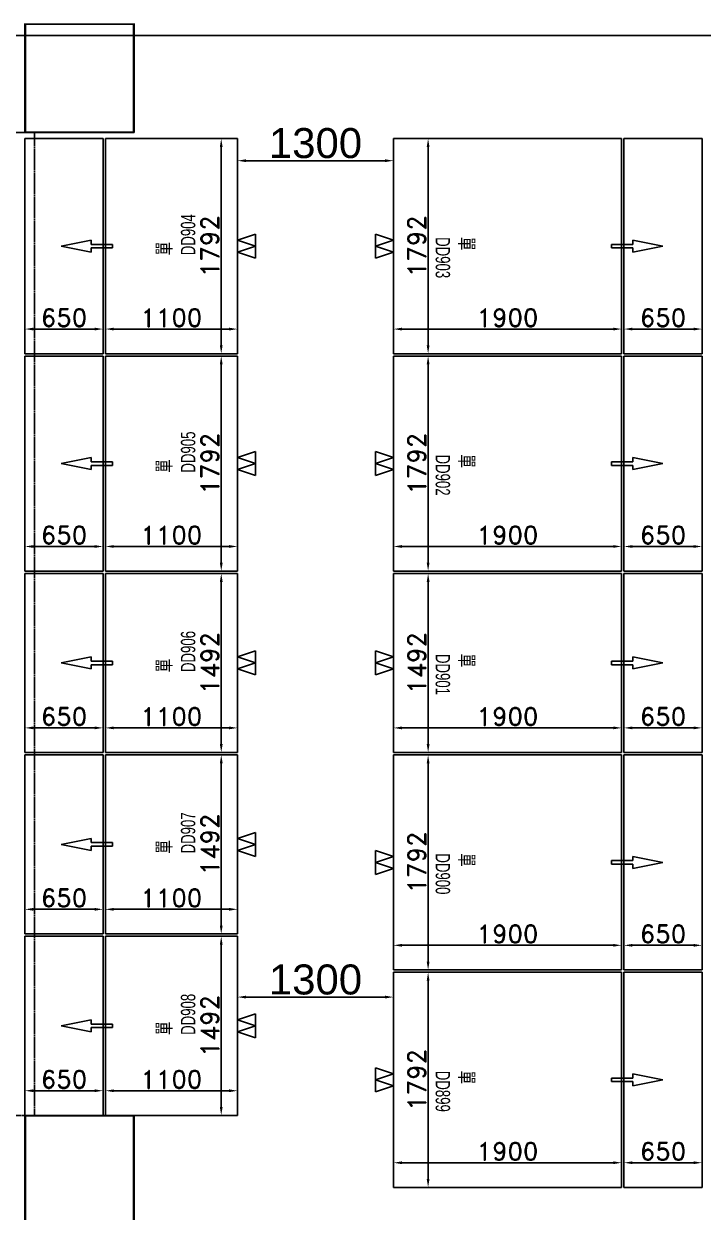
# Model space of a CAD drawing. Header units: millimetres. Extents: x 2191 to 43870, y 1353 to 35626.
# Drawn here: x 27307 to 32967, y 16373 to 26278 of the extents above; entities that cross this region are included whole.
import ezdxf

# ---------------------------------------------------------------- set-up
doc = ezdxf.new("R2010")
doc.units = ezdxf.units.MM
doc.linetypes.add('CENTER2', pattern=[28.575, 19.05, -3.175, 3.175, -3.175])
for name, color, linetype in [('archi', 8, 'Continuous'), ('中心線-1', 7, 'CENTER2'), ('動線', 6, 'Continuous'), ('單層倉', 5, 'Continuous'), ('文字', 7, 'Continuous'), ('標的物', 1, 'Continuous'), ('標示', 3, 'Continuous')]:
    doc.layers.add(name, color=color, linetype=linetype)
doc.styles.add('ROMAND', font='romand.shx', dxfattribs={"bigfont": 'chineset.shx'})
doc.styles.get("Standard").update_dxf_attribs({"font": 'arial.ttf'})
doc.styles.add('新細明體', font='PMingLiU.ttf', dxfattribs={"width": 0.7})

msp = doc.modelspace()

# ---------------------------------------------------------------- linework, layer by layer
at = {"layer": 'archi', "color": 7}
for p, q in [((27322.17754, 26275.79086, 3000), (28222.17754, 26275.79086, 3000)), ((27322.17754, 25375.79086, 3000), (27322.17754, 26275.79086, 3000)), ((28222.17754, 26275.79086, 3000), (28222.17754, 25375.79086, 3000)), ((28222.17754, 25375.79086, 3000), (27322.17754, 25375.79086, 3000)), ((27322.17754, 17175.79086, 3000), (28222.17754, 17175.79086, 3000)), ((27322.17754, 16275.79086, 3000), (27322.17754, 17175.79086, 3000)), ((28222.17754, 17175.79086, 3000), (28222.17754, 16275.79086, 3000))]:
    msp.add_line(p, q, dxfattribs=at)
at = {"layer": '中心線-1'}
for p, q in [((21807.17754, 25370.79086, 3000), (27397.17754, 25370.79086, 3000)), ((27397.17754, 25370.79086, 3000), (27397.17754, 17180.79086, 3000)), ((27397.17754, 17180.79086, 3000), (21807.17754, 17180.79086, 3000))]:
    msp.add_line(p, q, dxfattribs=at)
at = {"layer": '動線'}
msp.add_line((13627.17755, 26180.79086, 3000), (39363.6462, 26180.79086, 3000), dxfattribs=at)
at = {"layer": '動線', "lineweight": -3}
for p, q in [((27867.55844, 24474.79063), (27617.55844, 24424.79063)), ((27867.55844, 24439.79063), (27867.55844, 24474.79063)), ((29087.10415, 24474.79086), (29237.10415, 24524.79086)), ((29237.10415, 24424.79086), (29087.10415, 24474.79086)), ((29237.10415, 24524.79086), (29237.10415, 24424.79086)), ((30237.10415, 24424.79086, 3000), (30237.10415, 24524.79086, 3000)), ((30237.10415, 24524.79086, 3000), (30387.10415, 24474.79086, 3000)), ((30387.10415, 24474.79086, 3000), (30237.10415, 24424.79086, 3000)), ((32631.35787, 24424.79109, 3000), (32381.35787, 24474.79109, 3000)), ((32381.35787, 24474.79109, 3000), (32381.35787, 24439.79109, 3000)), ((27617.55844, 24424.79063), (27867.55844, 24374.79063)), ((28045.19472, 24439.79063), (27867.55844, 24439.79063)), ((27867.55844, 24409.79063), (28045.19472, 24409.79063)), ((27867.55844, 24374.79063), (27867.55844, 24409.79063)), ((28045.19472, 24409.79063), (28045.19472, 24439.79063)), ((29087.10415, 24374.79086), (29237.10415, 24424.79086)), ((29237.10415, 24324.79086), (29087.10415, 24374.79086)), ((29237.10415, 24424.79086), (29237.10415, 24324.79086)), ((30237.10415, 24324.79086, 3000), (30237.10415, 24424.79086, 3000)), ((30237.10415, 24424.79086, 3000), (30387.10415, 24374.79086, 3000)), ((30387.10415, 24374.79086, 3000), (30237.10415, 24324.79086, 3000)), ((32381.35787, 24439.79109, 3000), (32203.72159, 24439.79109, 3000)), ((32203.72159, 24439.79109, 3000), (32203.72159, 24409.79109, 3000)), ((32203.72159, 24409.79109, 3000), (32381.35787, 24409.79109, 3000)), ((32381.35787, 24374.79109, 3000), (32631.35787, 24424.79109, 3000)), ((32381.35787, 24409.79109, 3000), (32381.35787, 24374.79109, 3000)), ((29087.10415, 22662.79086), (29237.10415, 22712.79086)), ((29237.10415, 22712.79086), (29237.10415, 22612.79086)), ((30237.10415, 22612.79086, 3000), (30237.10415, 22712.79086, 3000)), ((30237.10415, 22712.79086, 3000), (30387.10415, 22662.79086, 3000)), ((27867.55844, 22662.79063), (27617.55844, 22612.79063)), ((27617.55844, 22612.79063), (27867.55844, 22562.79063)), ((27867.55844, 22627.79063), (27867.55844, 22662.79063)), ((28045.19472, 22627.79063), (27867.55844, 22627.79063)), ((27867.55844, 22597.79063), (28045.19472, 22597.79063)), ((27867.55844, 22562.79063), (27867.55844, 22597.79063)), ((28045.19472, 22597.79063), (28045.19472, 22627.79063)), ((29237.10415, 22612.79086), (29087.10415, 22662.79086)), ((29087.10415, 22562.79086), (29237.10415, 22612.79086)), ((29237.10415, 22612.79086), (29237.10415, 22512.79086)), ((30387.10415, 22662.79086, 3000), (30237.10415, 22612.79086, 3000)), ((30237.10415, 22512.79086, 3000), (30237.10415, 22612.79086, 3000)), ((30237.10415, 22612.79086, 3000), (30387.10415, 22562.79086, 3000)), ((32381.35787, 22627.79109, 3000), (32203.72159, 22627.79109, 3000)), ((32203.72159, 22627.79109, 3000), (32203.72159, 22597.79109, 3000)), ((32203.72159, 22597.79109, 3000), (32381.35787, 22597.79109, 3000)), ((32631.35787, 22612.79109, 3000), (32381.35787, 22662.79109, 3000)), ((32381.35787, 22662.79109, 3000), (32381.35787, 22627.79109, 3000)), ((32381.35787, 22562.79109, 3000), (32631.35787, 22612.79109, 3000)), ((32381.35787, 22597.79109, 3000), (32381.35787, 22562.79109, 3000)), ((29237.10415, 22512.79086), (29087.10415, 22562.79086)), ((30387.10415, 22562.79086, 3000), (30237.10415, 22512.79086, 3000)), ((27867.55844, 21000.79063), (27617.55844, 20950.79063)), ((27867.55844, 20965.79063), (27867.55844, 21000.79063)), ((29087.10415, 21000.79086), (29237.10415, 21050.79086)), ((29237.10415, 20950.79086), (29087.10415, 21000.79086)), ((29237.10415, 21050.79086), (29237.10415, 20950.79086)), ((30237.10415, 20950.79086), (30237.10415, 21050.79086)), ((30237.10415, 21050.79086), (30387.10415, 21000.79086)), ((30387.10415, 21000.79086), (30237.10415, 20950.79086)), ((32631.35787, 20950.79109), (32381.35787, 21000.79109)), ((32381.35787, 21000.79109), (32381.35787, 20965.79109)), ((27617.55844, 20950.79063), (27867.55844, 20900.79063)), ((28045.19472, 20965.79063), (27867.55844, 20965.79063)), ((27867.55844, 20935.79063), (28045.19472, 20935.79063)), ((27867.55844, 20900.79063), (27867.55844, 20935.79063)), ((28045.19472, 20935.79063), (28045.19472, 20965.79063)), ((29087.10415, 20900.79086), (29237.10415, 20950.79086)), ((29237.10415, 20850.79086), (29087.10415, 20900.79086)), ((29237.10415, 20950.79086), (29237.10415, 20850.79086)), ((30237.10415, 20850.79086), (30237.10415, 20950.79086)), ((30237.10415, 20950.79086), (30387.10415, 20900.79086)), ((30387.10415, 20900.79086), (30237.10415, 20850.79086)), ((32381.35787, 20965.79109), (32203.72159, 20965.79109)), ((32203.72159, 20965.79109), (32203.72159, 20935.79109)), ((32203.72159, 20935.79109), (32381.35787, 20935.79109)), ((32381.35787, 20900.79109), (32631.35787, 20950.79109)), ((32381.35787, 20935.79109), (32381.35787, 20900.79109)), ((29087.10415, 19488.79086), (29237.10415, 19538.79086)), ((29237.10415, 19538.79086), (29237.10415, 19438.79086)), ((27867.55844, 19488.79063), (27617.55844, 19438.79063)), ((27617.55844, 19438.79063), (27867.55844, 19388.79063)), ((27867.55844, 19453.79063), (27867.55844, 19488.79063)), ((28045.19472, 19453.79063), (27867.55844, 19453.79063)), ((27867.55844, 19423.79063), (28045.19472, 19423.79063)), ((27867.55844, 19388.79063), (27867.55844, 19423.79063)), ((28045.19472, 19423.79063), (28045.19472, 19453.79063)), ((29237.10415, 19438.79086), (29087.10415, 19488.79086)), ((29087.10415, 19388.79086), (29237.10415, 19438.79086)), ((29237.10415, 19438.79086), (29237.10415, 19338.79086)), ((29237.10415, 19338.79086), (29087.10415, 19388.79086)), ((30237.10415, 19288.79086), (30237.10415, 19388.79086)), ((30237.10415, 19388.79086), (30387.10415, 19338.79086)), ((30387.10415, 19338.79086), (30237.10415, 19288.79086)), ((32631.35787, 19288.79109), (32381.35787, 19338.79109)), ((32381.35787, 19338.79109), (32381.35787, 19303.79109)), ((30237.10415, 19188.79086), (30237.10415, 19288.79086)), ((30237.10415, 19288.79086), (30387.10415, 19238.79086)), ((30387.10415, 19238.79086), (30237.10415, 19188.79086)), ((32381.35787, 19303.79109), (32203.72159, 19303.79109)), ((32203.72159, 19303.79109), (32203.72159, 19273.79109)), ((32203.72159, 19273.79109), (32381.35787, 19273.79109)), ((32381.35787, 19238.79109), (32631.35787, 19288.79109)), ((32381.35787, 19273.79109), (32381.35787, 19238.79109)), ((27867.55844, 17976.79063), (27617.55844, 17926.79063)), ((27867.55844, 17941.79063), (27867.55844, 17976.79063)), ((28045.19472, 17941.79063), (27867.55844, 17941.79063)), ((28045.19472, 17911.79063), (28045.19472, 17941.79063)), ((29087.10415, 17976.79086), (29237.10415, 18026.79086)), ((29237.10415, 17926.79086), (29087.10415, 17976.79086)), ((29237.10415, 18026.79086), (29237.10415, 17926.79086)), ((27617.55844, 17926.79063), (27867.55844, 17876.79063)), ((27867.55844, 17911.79063), (28045.19472, 17911.79063)), ((27867.55844, 17876.79063), (27867.55844, 17911.79063)), ((29087.10415, 17876.79086), (29237.10415, 17926.79086)), ((29237.10415, 17826.79086), (29087.10415, 17876.79086)), ((29237.10415, 17926.79086), (29237.10415, 17826.79086)), ((30237.10415, 17476.79086), (30237.10415, 17576.79086)), ((30237.10415, 17576.79086), (30387.10415, 17526.79086)), ((30387.10415, 17526.79086), (30237.10415, 17476.79086)), ((30237.10415, 17376.79086), (30237.10415, 17476.79086)), ((30237.10415, 17476.79086), (30387.10415, 17426.79086)), ((32381.35787, 17491.79109), (32203.72159, 17491.79109)), ((32203.72159, 17491.79109), (32203.72159, 17461.79109)), ((32203.72159, 17461.79109), (32381.35787, 17461.79109)), ((32631.35787, 17476.79109), (32381.35787, 17526.79109)), ((32381.35787, 17526.79109), (32381.35787, 17491.79109)), ((32381.35787, 17426.79109), (32631.35787, 17476.79109)), ((32381.35787, 17461.79109), (32381.35787, 17426.79109)), ((30387.10415, 17426.79086), (30237.10415, 17376.79086))]:
    msp.add_line(p, q, dxfattribs=at)
at = {"layer": '單層倉'}
for p, q in [((27317.10415, 25320.79086), (27317.10415, 23528.79086)), ((27967.10415, 25320.79086), (27317.10415, 25320.79086)), ((27967.10415, 23528.79086), (27967.10415, 25320.79086)), ((29087.10415, 25320.79086), (27987.10415, 25320.79086)), ((27987.10415, 25320.79086), (27987.10415, 23528.79086)), ((29087.10415, 23528.79086), (29087.10415, 25320.79086)), ((30387.10415, 25320.79086, 3000), (30387.10415, 23528.79086, 3000)), ((32287.10415, 25320.79086, 3000), (30387.10415, 25320.79086, 3000)), ((32287.10415, 23528.79086, 3000), (32287.10415, 25320.79086, 3000)), ((32957.10415, 25320.79086, 3000), (32307.10415, 25320.79086, 3000)), ((32307.10415, 25320.79086, 3000), (32307.10415, 23528.79086, 3000)), ((32957.10415, 23528.79086, 3000), (32957.10415, 25320.79086, 3000)), ((27317.10415, 23528.79086), (27967.10415, 23528.79086)), ((27317.10415, 23508.79086), (27317.10415, 21716.79086)), ((27967.10415, 23508.79086), (27317.10415, 23508.79086)), ((27967.10415, 21716.79086), (27967.10415, 23508.79086)), ((27987.10415, 23528.79086), (29087.10415, 23528.79086)), ((29087.10415, 23508.79086), (27987.10415, 23508.79086)), ((27987.10415, 23508.79086), (27987.10415, 21716.79086)), ((29087.10415, 21716.79086), (29087.10415, 23508.79086)), ((30387.10415, 23528.79086, 3000), (32287.10415, 23528.79086, 3000)), ((30387.10415, 23508.79086, 3000), (30387.10415, 21716.79086, 3000)), ((32287.10415, 23508.79086, 3000), (30387.10415, 23508.79086, 3000)), ((32287.10415, 21716.79086, 3000), (32287.10415, 23508.79086, 3000)), ((32307.10415, 23528.79086, 3000), (32957.10415, 23528.79086, 3000)), ((32957.10415, 23508.79086, 3000), (32307.10415, 23508.79086, 3000)), ((32307.10415, 23508.79086, 3000), (32307.10415, 21716.79086, 3000)), ((32957.10415, 21716.79086, 3000), (32957.10415, 23508.79086, 3000)), ((27317.10415, 21716.79086), (27967.10415, 21716.79086)), ((27317.10415, 21696.79086), (27317.10415, 20204.79086)), ((27967.10415, 21696.79086), (27317.10415, 21696.79086)), ((27967.10415, 20204.79086), (27967.10415, 21696.79086)), ((27987.10415, 21716.79086), (29087.10415, 21716.79086)), ((29087.10415, 21696.79086), (27987.10415, 21696.79086)), ((27987.10415, 21696.79086), (27987.10415, 20204.79086)), ((29087.10415, 20204.79086), (29087.10415, 21696.79086)), ((30387.10415, 21716.79086, 3000), (32287.10415, 21716.79086, 3000)), ((30387.10415, 21696.79086), (30387.10415, 20204.79086)), ((32287.10415, 21696.79086), (30387.10415, 21696.79086)), ((32287.10415, 20204.79086), (32287.10415, 21696.79086)), ((32307.10415, 21716.79086, 3000), (32957.10415, 21716.79086, 3000)), ((32957.10415, 21696.79086), (32307.10415, 21696.79086)), ((32307.10415, 21696.79086), (32307.10415, 20204.79086)), ((32957.10415, 20204.79086), (32957.10415, 21696.79086)), ((27317.10415, 20204.79086), (27967.10415, 20204.79086)), ((27317.10415, 20184.79086), (27317.10415, 18692.79086)), ((27967.10415, 20184.79086), (27317.10415, 20184.79086)), ((27967.10415, 18692.79086), (27967.10415, 20184.79086)), ((27987.10415, 20204.79086), (29087.10415, 20204.79086)), ((29087.10415, 20184.79086), (27987.10415, 20184.79086)), ((27987.10415, 20184.79086), (27987.10415, 18692.79086)), ((29087.10415, 18692.79086), (29087.10415, 20184.79086)), ((30387.10415, 20204.79086), (32287.10415, 20204.79086)), ((30387.10415, 20184.79086), (30387.10415, 18392.79086)), ((32287.10415, 20184.79086), (30387.10415, 20184.79086)), ((32287.10415, 18392.79086), (32287.10415, 20184.79086)), ((32307.10415, 20204.79086), (32957.10415, 20204.79086)), ((32957.10415, 20184.79086), (32307.10415, 20184.79086)), ((32307.10415, 20184.79086), (32307.10415, 18392.79086)), ((32957.10415, 18392.79086), (32957.10415, 20184.79086)), ((27317.10415, 18692.79086), (27967.10415, 18692.79086)), ((27317.10415, 18672.79086), (27317.10415, 17180.79086)), ((27967.10415, 18672.79086), (27317.10415, 18672.79086)), ((27967.10415, 17180.79086), (27967.10415, 18672.79086)), ((27987.10415, 18692.79086), (29087.10415, 18692.79086)), ((29087.10415, 18672.79086), (27987.10415, 18672.79086)), ((27987.10415, 18672.79086), (27987.10415, 17180.79086)), ((29087.10415, 17180.79086), (29087.10415, 18672.79086)), ((30387.10415, 18392.79086), (32287.10415, 18392.79086)), ((30387.10415, 18372.79086), (30387.10415, 16580.79086)), ((32287.10415, 18372.79086), (30387.10415, 18372.79086)), ((32287.10415, 16580.79086), (32287.10415, 18372.79086)), ((32307.10415, 18392.79086), (32957.10415, 18392.79086)), ((32957.10415, 18372.79086), (32307.10415, 18372.79086)), ((32307.10415, 18372.79086), (32307.10415, 16580.79086)), ((32957.10415, 16580.79086), (32957.10415, 18372.79086)), ((27317.10415, 17180.79086), (27967.10415, 17180.79086)), ((27987.10415, 17180.79086), (29087.10415, 17180.79086)), ((30387.10415, 16580.79086), (32287.10415, 16580.79086)), ((32307.10415, 16580.79086), (32957.10415, 16580.79086))]:
    msp.add_line(p, q, dxfattribs=at)
at = {"layer": '標的物'}
for p, q in [((27317.17754, 26280.79086, 3000), (27317.17754, 25370.79086, 3000)), ((28227.17754, 25370.79086, 3000), (28227.17754, 26280.79086, 3000)), ((27317.17754, 25370.79086, 3000), (28227.17754, 25370.79086, 3000)), ((28227.17754, 17180.79086, 3000), (27317.17754, 17180.79086, 3000)), ((27317.17754, 17180.79086, 3000), (27317.17754, 16270.79086, 3000)), ((28227.17754, 16270.79086, 3000), (28227.17754, 17180.79086, 3000))]:
    msp.add_line(p, q, dxfattribs=at)
at = {"layer": '標示', "color": 251}
for p, q in [((29087.10415, 25320.79086), (28932.01763, 25320.79086)), ((30662.43483, 25320.79086, 3000), (30695.44867, 25320.79086, 3000)), ((28952.01763, 23598.79086), (28952.01763, 25250.79086)), ((30675.44867, 23598.79086, 3000), (30675.44867, 25250.79086, 3000)), ((27317.10415, 23528.79086), (27317.10415, 23753.83485)), ((27897.10415, 23733.83485), (27387.10415, 23733.83485)), ((27967.10415, 23528.79086), (27967.10415, 23753.83485)), ((27987.10415, 23528.79086), (27987.10415, 23753.83485)), ((28057.10415, 23733.83485), (29017.10415, 23733.83485)), ((29087.10415, 23528.79086), (29087.10415, 23753.83485)), ((30387.10415, 23528.79086, 3000), (30387.10415, 23753.83485, 3000)), ((32217.10415, 23733.83485, 3000), (30457.10415, 23733.83485, 3000)), ((32287.10415, 23528.79086, 3000), (32287.10415, 23753.83485, 3000)), ((32307.10415, 23528.79086, 3000), (32307.10415, 23753.83485, 3000)), ((32377.10415, 23733.83485, 3000), (32887.10415, 23733.83485, 3000)), ((32957.10415, 23528.79086, 3000), (32957.10415, 23753.83485, 3000)), ((29087.10415, 23528.79086), (28932.01763, 23528.79086)), ((29087.10415, 23508.79086), (28932.01763, 23508.79086)), ((30662.43483, 23528.79086, 3000), (30695.44867, 23528.79086, 3000)), ((30662.43483, 23508.79086, 3000), (30695.44867, 23508.79086, 3000)), ((28952.01763, 21786.79086), (28952.01763, 23438.79086)), ((30675.44867, 21786.79086, 3000), (30675.44867, 23438.79086, 3000)), ((27317.10415, 21716.79086), (27317.10415, 21941.83485)), ((27897.10415, 21921.83485), (27387.10415, 21921.83485)), ((27967.10415, 21716.79086), (27967.10415, 21941.83485)), ((27987.10415, 21716.79086), (27987.10415, 21941.83485)), ((28057.10415, 21921.83485), (29017.10415, 21921.83485)), ((29087.10415, 21716.79086), (29087.10415, 21941.83485)), ((30387.10415, 21716.79086, 3000), (30387.10415, 21941.83485, 3000)), ((32217.10415, 21921.83485, 3000), (30457.10415, 21921.83485, 3000)), ((32287.10415, 21716.79086, 3000), (32287.10415, 21941.83485, 3000)), ((32307.10415, 21716.79086, 3000), (32307.10415, 21941.83485, 3000)), ((32377.10415, 21921.83485, 3000), (32887.10415, 21921.83485, 3000)), ((32957.10415, 21716.79086, 3000), (32957.10415, 21941.83485, 3000)), ((29087.10415, 21716.79086), (28932.01763, 21716.79086)), ((29087.10415, 21696.79086), (28932.01763, 21696.79086)), ((30662.43483, 21716.79086, 3000), (30695.44867, 21716.79086, 3000)), ((30662.43483, 21696.79086), (30695.44867, 21696.79086)), ((28952.01763, 20274.79086), (28952.01763, 21626.79086)), ((30675.44867, 20274.79086), (30675.44867, 21626.79086)), ((27317.10415, 20204.79086), (27317.10415, 20429.83485)), ((27897.10415, 20409.83485), (27387.10415, 20409.83485)), ((27967.10415, 20204.79086), (27967.10415, 20429.83485)), ((27987.10415, 20204.79086), (27987.10415, 20429.83485)), ((28057.10415, 20409.83485), (29017.10415, 20409.83485)), ((29087.10415, 20204.79086), (29087.10415, 20429.83485)), ((30387.10415, 20204.79086), (30387.10415, 20429.83485)), ((32217.10415, 20409.83485), (30457.10415, 20409.83485)), ((32287.10415, 20204.79086), (32287.10415, 20429.83485)), ((32307.10415, 20204.79086), (32307.10415, 20429.83485)), ((32377.10415, 20409.83485), (32887.10415, 20409.83485)), ((32957.10415, 20204.79086), (32957.10415, 20429.83485)), ((29087.10415, 20204.79086), (28932.01763, 20204.79086)), ((29087.10415, 20184.79086), (28932.01763, 20184.79086)), ((28952.01763, 18762.79086), (28952.01763, 20114.79086)), ((30662.43483, 20204.79086), (30695.44867, 20204.79086)), ((30662.43483, 20184.79086), (30695.44867, 20184.79086)), ((30675.44867, 18462.79086), (30675.44867, 20114.79086)), ((27317.10415, 18692.79086), (27317.10415, 18917.83485)), ((27897.10415, 18897.83485), (27387.10415, 18897.83485)), ((27967.10415, 18692.79086), (27967.10415, 18917.83485)), ((27987.10415, 18692.79086), (27987.10415, 18917.83485)), ((28057.10415, 18897.83485), (29017.10415, 18897.83485)), ((29087.10415, 18692.79086), (29087.10415, 18917.83485)), ((29087.10415, 18692.79086), (28932.01763, 18692.79086)), ((29087.10415, 18672.79086), (28932.01763, 18672.79086)), ((28952.01763, 17250.79086), (28952.01763, 18602.79086)), ((30387.10415, 18392.79086), (30387.10415, 18617.83485)), ((32217.10415, 18597.83485), (30457.10415, 18597.83485)), ((32287.10415, 18392.79086), (32287.10415, 18617.83485)), ((32307.10415, 18392.79086), (32307.10415, 18617.83485)), ((32377.10415, 18597.83485), (32887.10415, 18597.83485)), ((32957.10415, 18392.79086), (32957.10415, 18617.83485)), ((30662.43483, 18392.79086), (30695.44867, 18392.79086)), ((30662.43483, 18372.79086), (30695.44867, 18372.79086)), ((30675.44867, 16650.79086), (30675.44867, 18302.79086)), ((27317.10415, 17180.79086), (27317.10415, 17405.83485)), ((27897.10415, 17385.83485), (27387.10415, 17385.83485)), ((27967.10415, 17180.79086), (27967.10415, 17405.83485)), ((27987.10415, 17180.79086), (27987.10415, 17405.83485)), ((28057.10415, 17385.83485), (29017.10415, 17385.83485)), ((29087.10415, 17180.79086), (29087.10415, 17405.83485)), ((29087.10415, 17180.79086), (28932.01763, 17180.79086)), ((30387.10415, 16580.79086), (30387.10415, 16805.83485)), ((32217.10415, 16785.83485), (30457.10415, 16785.83485)), ((32287.10415, 16580.79086), (32287.10415, 16805.83485)), ((32307.10415, 16580.79086), (32307.10415, 16805.83485)), ((32377.10415, 16785.83485), (32887.10415, 16785.83485)), ((32957.10415, 16580.79086), (32957.10415, 16805.83485)), ((30662.43483, 16580.79086), (30695.44867, 16580.79086))]:
    msp.add_line(p, q, dxfattribs=at)
at = {"layer": '標示'}
for p, q in [((29087.10415, 24957.13895, -3000), (29087.10415, 25157.19686, -3000)), ((29157.10415, 25137.19686, -3000), (30317.10415, 25137.19686, -3000)), ((30387.10415, 24957.13895, -3000), (30387.10415, 25157.19686, -3000)), ((29087.10415, 17986.45382, -3000), (29087.10415, 18186.51173, -3000)), ((29157.10415, 18166.51173, -3000), (30317.10415, 18166.51173, -3000)), ((30387.10415, 17986.45382, -3000), (30387.10415, 18186.51173, -3000))]:
    msp.add_line(p, q, dxfattribs=at)
at = {"layer": '標示', "color": 251, "lineweight": 50}
for points in [[(28940.35096, 25250.79086), (28963.6843, 25250.79086), (28952.01763, 25320.79086)], [(30663.782, 25250.79086, 3000), (30687.11534, 25250.79086, 3000), (30675.44867, 25320.79086, 3000)], [(27387.10415, 23745.50152), (27387.10415, 23722.16819), (27317.10415, 23733.83485)], [(27897.10415, 23745.50152), (27897.10415, 23722.16819), (27967.10415, 23733.83485)], [(28057.10415, 23745.50152), (28057.10415, 23722.16819), (27987.10415, 23733.83485)], [(29017.10415, 23745.50152), (29017.10415, 23722.16819), (29087.10415, 23733.83485)], [(30457.10415, 23745.50152, 3000), (30457.10415, 23722.16819, 3000), (30387.10415, 23733.83485, 3000)], [(32217.10415, 23745.50152, 3000), (32217.10415, 23722.16819, 3000), (32287.10415, 23733.83485, 3000)], [(32377.10415, 23745.50152, 3000), (32377.10415, 23722.16819, 3000), (32307.10415, 23733.83485, 3000)], [(32887.10415, 23745.50152, 3000), (32887.10415, 23722.16819, 3000), (32957.10415, 23733.83485, 3000)], [(28940.35096, 23598.79086), (28963.6843, 23598.79086), (28952.01763, 23528.79086)], [(30663.782, 23598.79086, 3000), (30687.11534, 23598.79086, 3000), (30675.44867, 23528.79086, 3000)], [(28940.35096, 23438.79086), (28963.6843, 23438.79086), (28952.01763, 23508.79086)], [(30663.782, 23438.79086, 3000), (30687.11534, 23438.79086, 3000), (30675.44867, 23508.79086, 3000)], [(27387.10415, 21933.50152), (27387.10415, 21910.16819), (27317.10415, 21921.83485)], [(27897.10415, 21933.50152), (27897.10415, 21910.16819), (27967.10415, 21921.83485)], [(28057.10415, 21933.50152), (28057.10415, 21910.16819), (27987.10415, 21921.83485)], [(29017.10415, 21933.50152), (29017.10415, 21910.16819), (29087.10415, 21921.83485)], [(30457.10415, 21933.50152, 3000), (30457.10415, 21910.16819, 3000), (30387.10415, 21921.83485, 3000)], [(32217.10415, 21933.50152, 3000), (32217.10415, 21910.16819, 3000), (32287.10415, 21921.83485, 3000)], [(32377.10415, 21933.50152, 3000), (32377.10415, 21910.16819, 3000), (32307.10415, 21921.83485, 3000)], [(32887.10415, 21933.50152, 3000), (32887.10415, 21910.16819, 3000), (32957.10415, 21921.83485, 3000)], [(28940.35096, 21786.79086), (28963.6843, 21786.79086), (28952.01763, 21716.79086)], [(28940.35096, 21626.79086), (28963.6843, 21626.79086), (28952.01763, 21696.79086)], [(30663.782, 21786.79086, 3000), (30687.11534, 21786.79086, 3000), (30675.44867, 21716.79086, 3000)], [(30663.782, 21626.79086), (30687.11534, 21626.79086), (30675.44867, 21696.79086)], [(27387.10415, 20421.50152), (27387.10415, 20398.16819), (27317.10415, 20409.83485)], [(27897.10415, 20421.50152), (27897.10415, 20398.16819), (27967.10415, 20409.83485)], [(28057.10415, 20421.50152), (28057.10415, 20398.16819), (27987.10415, 20409.83485)], [(29017.10415, 20421.50152), (29017.10415, 20398.16819), (29087.10415, 20409.83485)], [(30457.10415, 20421.50152), (30457.10415, 20398.16819), (30387.10415, 20409.83485)], [(32217.10415, 20421.50152), (32217.10415, 20398.16819), (32287.10415, 20409.83485)], [(32377.10415, 20421.50152), (32377.10415, 20398.16819), (32307.10415, 20409.83485)], [(32887.10415, 20421.50152), (32887.10415, 20398.16819), (32957.10415, 20409.83485)], [(28940.35096, 20274.79086), (28963.6843, 20274.79086), (28952.01763, 20204.79086)], [(30663.782, 20274.79086), (30687.11534, 20274.79086), (30675.44867, 20204.79086)], [(28940.35096, 20114.79086), (28963.6843, 20114.79086), (28952.01763, 20184.79086)], [(30663.782, 20114.79086), (30687.11534, 20114.79086), (30675.44867, 20184.79086)], [(27387.10415, 18909.50152), (27387.10415, 18886.16819), (27317.10415, 18897.83485)], [(27897.10415, 18909.50152), (27897.10415, 18886.16819), (27967.10415, 18897.83485)], [(28057.10415, 18909.50152), (28057.10415, 18886.16819), (27987.10415, 18897.83485)], [(29017.10415, 18909.50152), (29017.10415, 18886.16819), (29087.10415, 18897.83485)], [(28940.35096, 18762.79086), (28963.6843, 18762.79086), (28952.01763, 18692.79086)], [(28940.35096, 18602.79086), (28963.6843, 18602.79086), (28952.01763, 18672.79086)], [(30457.10415, 18609.50152), (30457.10415, 18586.16819), (30387.10415, 18597.83485)], [(32217.10415, 18609.50152), (32217.10415, 18586.16819), (32287.10415, 18597.83485)], [(32377.10415, 18609.50152), (32377.10415, 18586.16819), (32307.10415, 18597.83485)], [(32887.10415, 18609.50152), (32887.10415, 18586.16819), (32957.10415, 18597.83485)], [(30663.782, 18462.79086), (30687.11534, 18462.79086), (30675.44867, 18392.79086)], [(30663.782, 18302.79086), (30687.11534, 18302.79086), (30675.44867, 18372.79086)], [(27387.10415, 17397.50152), (27387.10415, 17374.16819), (27317.10415, 17385.83485)], [(27897.10415, 17397.50152), (27897.10415, 17374.16819), (27967.10415, 17385.83485)], [(28057.10415, 17397.50152), (28057.10415, 17374.16819), (27987.10415, 17385.83485)], [(29017.10415, 17397.50152), (29017.10415, 17374.16819), (29087.10415, 17385.83485)], [(28940.35096, 17250.79086), (28963.6843, 17250.79086), (28952.01763, 17180.79086)], [(30457.10415, 16797.50152), (30457.10415, 16774.16819), (30387.10415, 16785.83485)], [(32217.10415, 16797.50152), (32217.10415, 16774.16819), (32287.10415, 16785.83485)], [(32377.10415, 16797.50152), (32377.10415, 16774.16819), (32307.10415, 16785.83485)], [(32887.10415, 16797.50152), (32887.10415, 16774.16819), (32957.10415, 16785.83485)], [(30663.782, 16650.79086), (30687.11534, 16650.79086), (30675.44867, 16580.79086)]]:
    msp.add_solid(points, dxfattribs=at)
at = {"layer": '標示', "lineweight": 50}
for points in [[(29157.10415, 25148.86353, -3000), (29157.10415, 25125.53019, -3000), (29087.10415, 25137.19686, -3000)], [(30317.10415, 25148.86353, -3000), (30317.10415, 25125.53019, -3000), (30387.10415, 25137.19686, -3000)], [(29157.10415, 18178.1784, -3000), (29157.10415, 18154.84507, -3000), (29087.10415, 18166.51173, -3000)], [(30317.10415, 18178.1784, -3000), (30317.10415, 18154.84507, -3000), (30387.10415, 18166.51173, -3000)]]:
    msp.add_solid(points, dxfattribs=at)

# ---------------------------------------------------------------- texts
at = {"layer": '文字', "color": 7, "lineweight": 50, "style": '新細明體', "width": 0.7}
for s, rotation, p in [('DD904', 90, (28736.01099, 24349.62732)), ('DD903', 270, (30738.19732, 24499.9544, 3000)), ('DD905', 90, (28736.01099, 22537.62732)), ('DD902', 270, (30738.19732, 22687.9544, 3000)), ('DD906', 90, (28736.01099, 20875.62732)), ('DD901', 270, (30738.19732, 21025.9544)), ('DD907', 90, (28736.01099, 19363.62732)), ('DD900', 270, (30738.19732, 19363.9544)), ('DD908', 90, (28736.01099, 17851.62732)), ('DD899', 270, (30738.19732, 17551.9544))]:
    msp.add_text(s, height=120, rotation=rotation, dxfattribs=at).set_placement(p)
at = {"layer": '文字', "color": 6, "lineweight": 50, "style": '新細明體', "width": 0.7}
for rotation, p in [(270, (30938.54616, 24502.76254, 3000)), (90, (28535.66215, 24346.81918)), (270, (30938.54616, 22690.76254, 3000)), (90, (28535.66215, 22534.81918)), (270, (30938.54616, 21028.76254)), (90, (28535.66215, 20872.81918)), (90, (28535.66215, 19360.81918)), (270, (30938.54616, 19366.76254)), (90, (28535.66215, 17848.81918)), (270, (30938.54616, 17554.76254))]:
    msp.add_text('單', height=120, rotation=rotation, dxfattribs=at).set_placement(p)
at = {"layer": '標示', "char_height": 250, "attachment_point": 5}
for insert in [(29737.10415, 25282.19686, -3000), (29737.10415, 18311.51173, -3000)]:
    msp.add_mtext('\\A1;1300', dxfattribs=dict(at, insert=insert))
at = {"layer": '標示', "color": 251, "char_height": 150, "attachment_point": 5, "rotation": 90, "style": 'ROMAND'}
for s, insert in [('1792', (28857.01763, 24424.79086)), ('1792', (30580.44867, 24424.79086, 3000)), ('1792', (28857.01763, 22612.79086)), ('1792', (30580.44867, 22612.79086, 3000)), ('1492', (28857.01763, 20950.79086)), ('1492', (30580.44867, 20950.79086)), ('1492', (28857.01763, 19438.79086)), ('1792', (30580.44867, 19288.79086)), ('1492', (28857.01763, 17926.79086)), ('1792', (30580.44867, 17476.79086))]:
    msp.add_mtext(s, dxfattribs=dict(at, insert=insert))
at = {"layer": '標示', "color": 251, "char_height": 150, "attachment_point": 5, "style": 'ROMAND'}
for s, insert in [('650', (27642.10415, 23828.83485)), ('1100', (28537.10415, 23828.83485)), ('1900', (31337.10415, 23828.83485, 3000)), ('650', (32632.10415, 23828.83485, 3000)), ('650', (27642.10415, 22016.83485)), ('1100', (28537.10415, 22016.83485)), ('1900', (31337.10415, 22016.83485, 3000)), ('650', (32632.10415, 22016.83485, 3000)), ('650', (27642.10415, 20504.83485)), ('1100', (28537.10415, 20504.83485)), ('1900', (31337.10415, 20504.83485)), ('650', (32632.10415, 20504.83485)), ('650', (27642.10415, 18992.83485)), ('1100', (28537.10415, 18992.83485)), ('1900', (31337.10415, 18692.83485)), ('650', (32632.10415, 18692.83485)), ('650', (27642.10415, 17480.83485)), ('1100', (28537.10415, 17480.83485)), ('1900', (31337.10415, 16880.83485)), ('650', (32632.10415, 16880.83485))]:
    msp.add_mtext(s, dxfattribs=dict(at, insert=insert))

doc.saveas('drawing.dxf')
